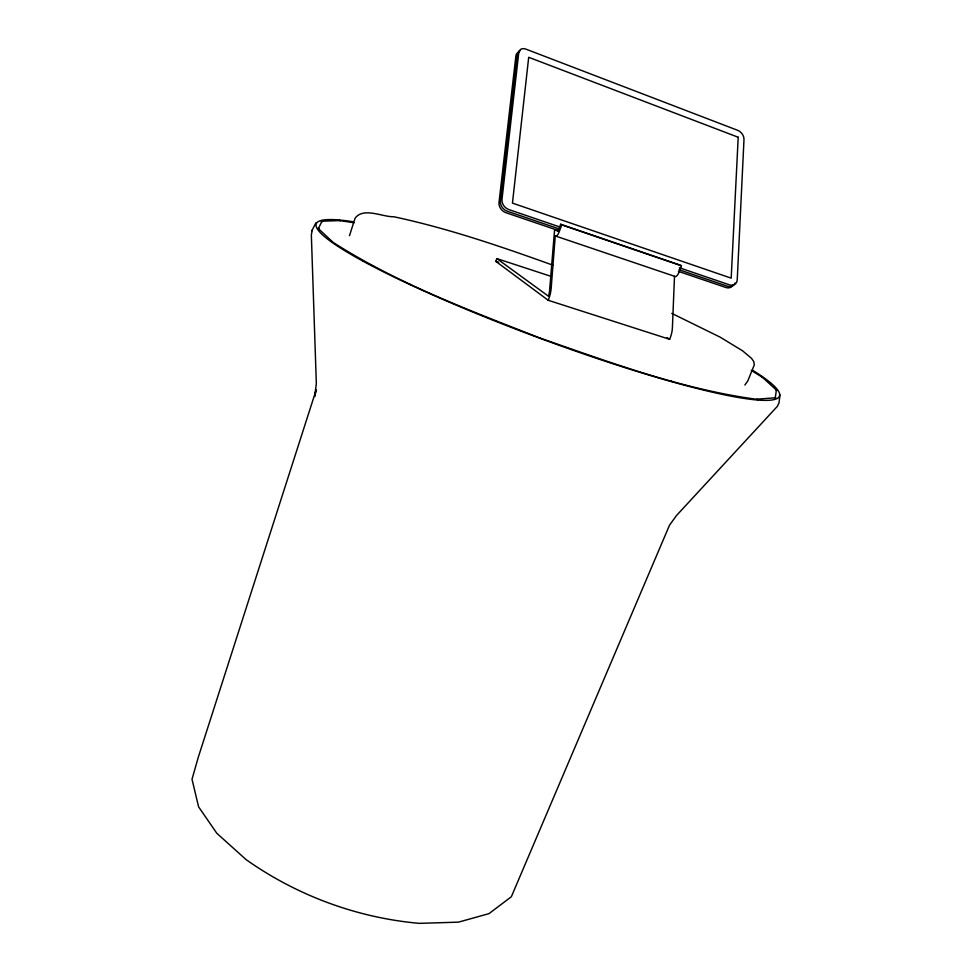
<?xml version="1.0" encoding="UTF-8"?>
<svg xmlns="http://www.w3.org/2000/svg" width="972" height="972" viewBox="0 0 972 972"><rect width="100%" height="100%" fill="white"/><g stroke="black" fill="none" stroke-linecap="round" stroke-linejoin="round"><path stroke-width="1.46" d="M558.596 230.947L555.729 229.975L558.05 231.372L560.674 224.253L680.169 265.113L681.445 265.793L678.76 272.67A5.358 2.272 -70.4 0 1 674.507 276.279L672.393 327.941A15.431 6.658 -71.5 0 1 669.635 339.313L548.244 300.299L495.805 261.359L496.801 258.588L551.027 276.352M560.674 224.253L561.755 224.884L559.119 232.016A5.528 1.944 -71.3 0 1 555.255 235.929L551.148 288.587A15.917 5.686 -72.1 0 1 548.244 300.299M349.483 235.686L355.035 218.311C363.236 206.757 382.64 217.133 393.842 216.756C448.116 228.359 500.75 246.438 552.898 265.174M554.611 229.562L549.581 290.737A12.66 4.532 -72.1 0 1 548.451 296.193L496.801 258.588M779.994 394.948L778.985 403.04L777.272 406.442L676.476 515.549L669.477 525.269L511.345 896.743L488.965 913.644L458.444 922.149L419.357 923.351C357.259 917.872 297.092 895.625 246.183 859.685L216.805 833.271L198.592 806.833L192.019 779.24L198.252 757.37L316.24 389.723M316.362 389.954L314.673 396.515L316.337 383.454L311.344 234.884L312.267 229.963M758.002 399.638L757.431 399.407C682.368 389.371 610.853 362.653 539.679 337.916L539.691 337.855M539.654 337.977L539.679 337.916C468.711 310.007 396.369 283.107 331.95 241.627L331.367 241.421M311.903 230.704L315.888 222.807M744.88 385.021L747.735 381.048L754.308 364.852L753.75 361.523L751.441 358.267L742.584 350.819L720.131 337.15L671.774 313.373M354.124 222.77L339.823 220.583L321.246 221.227M410.148 284.468L410.937 284.65M762.024 377.245L763.093 377.549M362.459 260.569L363.504 260.885M775.802 389.894L776.98 390.27M495.805 261.359L498.66 262.294M555.255 235.929L674.507 276.279M560.467 227.193L508.903 209.6A8.712 6.853 46.2 0 1 501.965 199.515L518.793 52.488A7.181 5.358 44.1 0 1 525.791 49.086L737.699 130.321A7.873 5.674 50.8 0 1 743.993 139.446L737.238 279.754A8.699 6.537 53.8 0 1 729.51 284.857L679.367 267.75M558.791 228.785L507.299 211.252A8.699 6.84 46.2 0 1 500.386 201.168L517.238 54.359A7.169 5.346 44.1 0 1 520.251 50.69M678.954 269.706L727.578 286.266A8.687 6.537 53.8 0 0 734.954 283.046M559.094 230.777L505.902 212.686A8.675 6.84 46.2 0 1 498.988 202.638L515.877 56.012A7.156 5.346 44.1 0 1 518.878 52.342M678.444 271.37L725.89 287.505A8.663 6.537 53.8 0 0 732.9 285.124M561.755 224.884L681.445 265.793M774.66 397.597L775.875 398.034M332.546 241.834L317.905 228.177M756.836 399.176L775.267 397.815L776.397 390.076L762.558 377.403L751.259 370.405M319.12 228.651L318.512 228.408L321.817 221.47L322.388 221.713M721.892 393.769L722.901 394.219M339.313 220.352L340.334 220.826M671.251 381.158L671.992 381.546M667.132 337.649L669.635 339.313M752.887 370.429A247.107 29.294 20.4 0 1 689.367 386.492A247.107 29.294 20.4 0 1 391.036 275.574A247.107 29.294 20.4 0 1 352.836 221.713M738.21 137.246L731.187 278.15L512.451 203.112L528.695 57.299L738.21 137.246"/></g></svg>
